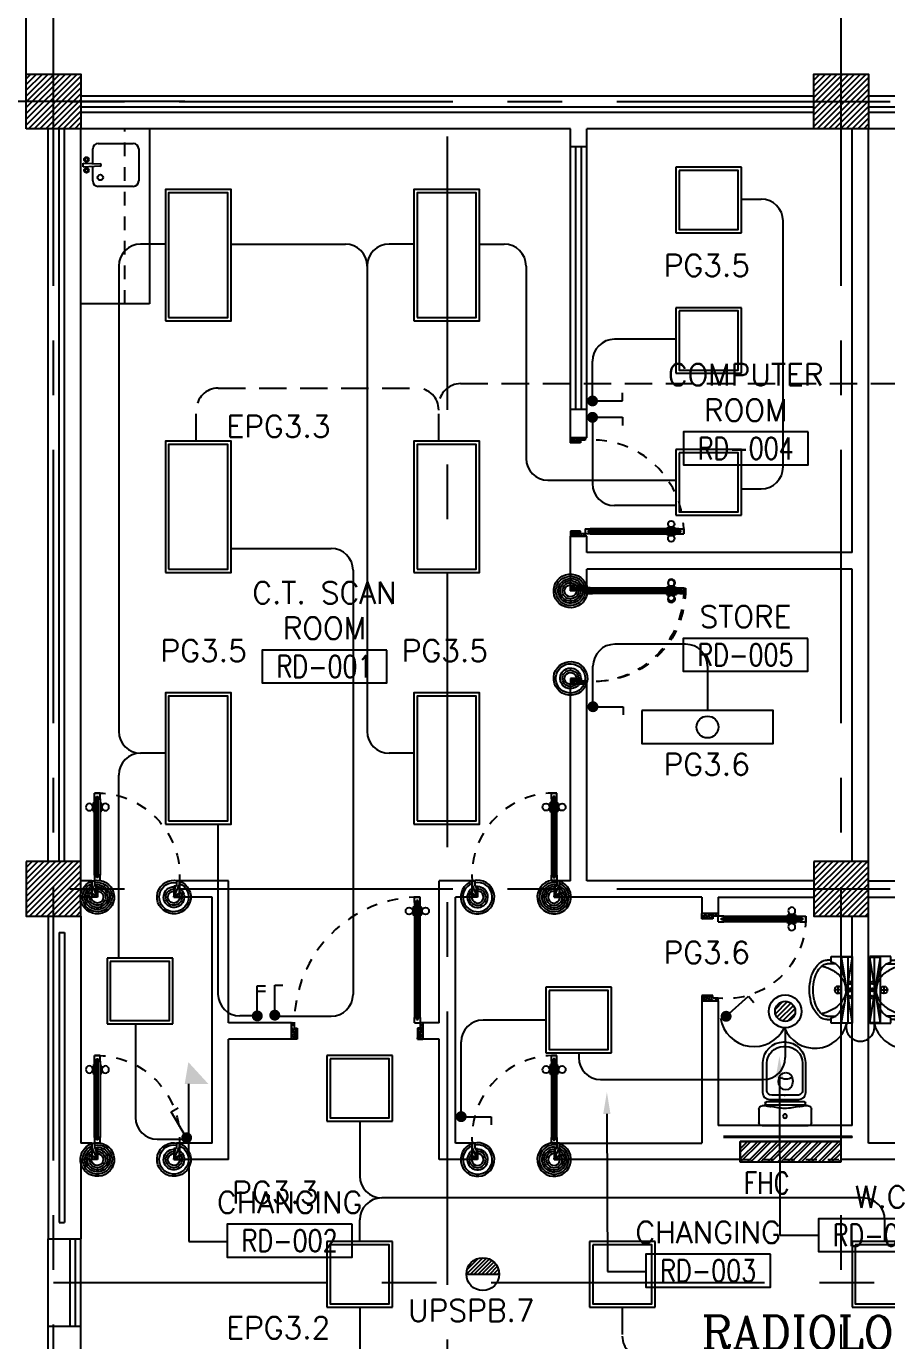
# Model space of a CAD drawing. Extents: x -10 to 91, y -4 to 87.
# Drawn here: x 13.29 to 21.16, y 61.97 to 73.99 of the extents above; entities that cross this region are included whole.
import ezdxf
from ezdxf.enums import TextEntityAlignment as Align

# ---------------------------------------------------------------- set-up
doc = ezdxf.new("R2010")
doc.units = 0
doc.header["$MEASUREMENT"] = 0
doc.header["$PDMODE"] = 3
doc.header["$PDSIZE"] = 0.1
for name, pattern in [('CENTERX2', [4, 2.5, -0.5, 0.5, -0.5]), ('HIDDEN', [0.375, 0.25, -0.125]), ('HIDDEN2', [0.1875, 0.125, -0.0625])]:
    doc.linetypes.add(name, pattern=pattern)
doc.layers.get('0').update_dxf_attribs({"linetype": 'CONTINUOUS'})
doc.layers.get('DEFPOINTS').update_dxf_attribs({"linetype": 'CONTINUOUS'})
for name, color, linetype in [('A-JEERI', 11, 'CONTINUOUS'), ('AX-DIM', 11, 'CONTINUOUS'), ('AXES', 11, 'CENTERX2'), ('COL', 11, 'CONTINUOUS'), ('DOOR', 11, 'CONTINUOUS'), ('E-CLINE', 2, 'CONTINUOUS'), ('E-HLINE', 2, 'HIDDEN'), ('E-LI', 4, 'CONTINUOUS'), ('E-LITE', 4, 'CONTINUOUS'), ('E-SWITCH', 4, 'CONTINUOUS'), ('E-TRXT', 4, 'CONTINUOUS'), ('EL-LITE', 4, 'CONTINUOUS'), ('FHC', 11, 'CONTINUOUS'), ('HAT', 11, 'CONTINUOUS'), ('INSUL', 11, 'CONTINUOUS'), ('Locker', 11, 'CONTINUOUS'), ('ME-FIX', 11, 'CONTINUOUS'), ('RM-BOX', 11, 'CONTINUOUS'), ('RM-IND', 11, 'CONTINUOUS'), ('RM-NAME', 11, 'CONTINUOUS'), ('RM-NO', 11, 'CONTINUOUS'), ('SHAFT', 11, 'CONTINUOUS'), ('SUNI-FUR', 11, 'CONTINUOUS'), ('WALL', 11, 'CONTINUOUS'), ('WIN', 11, 'CONTINUOUS')]:
    doc.layers.add(name, color=color, linetype=linetype)
doc.styles.add('ROMANC', font='romanc', dxfattribs={"height": 0.1})
doc.styles.add('ROMANS', font='ROMANS.shx', dxfattribs={"width": 0.6})
doc.dimstyles.new('STANDARD in', dxfattribs={"dimtxt": 0.2, "dimasz": 0.1, "dimexe": 0.07, "dimexo": 0.05, "dimgap": 0.1, "dimtad": 1, "dimdec": 0, "dimlfac": 1000, "dimzin": 0, "dimdsep": 46, "dimtxsty": 'ROMANS', "dimblk": 'ARCHTICK', "dimcen": 0.05, "dimdle": 0.05, "dimclrd": 7, "dimclre": 7, "dimclrt": 2, "dimadec": 0, "dimazin": 0, "dimtfac": 1, "dimtdec": 0, "dimtmove": 2, "dimatfit": 3, "dimldrblk": 'ARCHTICK', "dimfxl": 0, "dimtolj": 1, "dimtzin": 0, "dimarcsym": 0})

# ---------------------------------------------------------------- blocks, each defined once
blk = doc.blocks.new('_ARCHTICK')
at = {"color": 0, "linetype": 'ByBlock', "const_width": 0.15}
blk.add_lwpolyline([(-0.5, -0.5), (0.5, 0.5)], dxfattribs=at)
blk = doc.blocks.new('*D134')
at = {"layer": 'AX-DIM', "color": 7, "lineweight": -2}
for p, q in [((13.294, 73.42), (13.294, 85.618)), ((88.61, 84.178), (88.61, 85.618)), ((13.244, 85.548), (88.66, 85.548))]:
    blk.add_line(p, q, dxfattribs=at)
at = {"layer": 'DEFPOINTS', "color": 0}
for p in [(88.61, 85.548), (88.61, 84.128), (13.294, 73.37)]:
    blk.add_point(p, dxfattribs=at)
at = {"layer": 'AX-DIM', "color": 7, "lineweight": -2, "xscale": 0.1, "yscale": 0.1, "zscale": 0.1, "rotation": 180}
blk.add_blockref('_ARCHTICK', (13.294, 85.548), dxfattribs=at)
at = {"layer": 'AX-DIM', "color": 7, "lineweight": -2, "xscale": 0.1, "yscale": 0.1, "zscale": 0.1}
blk.add_blockref('_ARCHTICK', (88.61, 85.548), dxfattribs=at)
at = {"layer": 'AX-DIM', "color": 2, "insert": (50.952, 85.748), "char_height": 0.2, "attachment_point": 5, "style": 'ROMANS'}
blk.add_mtext('\\A1;75316', dxfattribs=at)
blk = doc.blocks.new('*D140')
at = {"layer": 'AX-DIM', "color": 7, "lineweight": -2}
for p, q in [((8.069, 70.075), (8.069, 85.618)), ((13.294, 73.42), (13.294, 85.618)), ((8.019, 85.548), (13.344, 85.548))]:
    blk.add_line(p, q, dxfattribs=at)
at = {"layer": 'DEFPOINTS', "color": 0}
for p in [(13.294, 85.548), (13.294, 73.37), (8.069, 70.025)]:
    blk.add_point(p, dxfattribs=at)
at = {"layer": 'AX-DIM', "color": 7, "lineweight": -2, "xscale": 0.1, "yscale": 0.1, "zscale": 0.1, "rotation": 180}
blk.add_blockref('_ARCHTICK', (8.069, 85.548), dxfattribs=at)
at = {"layer": 'AX-DIM', "color": 7, "lineweight": -2, "xscale": 0.1, "yscale": 0.1, "zscale": 0.1}
blk.add_blockref('_ARCHTICK', (13.294, 85.548), dxfattribs=at)
at = {"layer": 'AX-DIM', "color": 2, "insert": (10.681, 85.748), "char_height": 0.2, "attachment_point": 5, "style": 'ROMANS'}
blk.add_mtext('\\A1;5225', dxfattribs=at)
blk = doc.blocks.new('DOOR100')
at = {"layer": 'DOOR', "color": 7, "linetype": 'ByBlock'}
for p, q in [((-91, 1205), (-91, 1140)), ((-82, 1205), (-91, 1205)), ((-82, 1128), (-82, 1218)), ((-75, 1218), (-82, 1218)), ((-82, 1205), (-82, 1140)), ((-75, 1250), (-75, 1300)), ((-75, 1300), (-25, 1300)), ((-25, 1300), (-75, 1300)), ((-58, 1250), (-75, 1250)), ((-58, 1250), (-58, 1270)), ((-42, 1270), (-58, 1270)), ((-42, 1250), (-42, 1270)), ((-25, 1250), (-42, 1250)), ((-25, 1250), (-25, 1300)), ((-25, 1218), (-18, 1218)), ((-18, 1128), (-18, 1218)), ((-18, 1205), (-18, 1140)), ((-18, 1205), (-9, 1205)), ((-9, 1205), (-9, 1140)), ((-82, 1140), (-91, 1140)), ((-75, 1128), (-82, 1128)), ((-25, 1128), (-18, 1128)), ((-18, 1140), (-9, 1140)), ((-1200, 0), (-1200, 150)), ((-1200, 150), (-1175, 150)), ((-1200, 150), (-1200, 0)), ((-1175, 150), (-1175, 100)), ((-75, 200), (-58, 200)), ((-75, 150), (-75, 200)), ((-75, 150), (-25, 150)), ((-58, 200), (-58, 180)), ((-58, 180), (-42, 180)), ((-42, 200), (-25, 200)), ((-42, 180), (-42, 200)), ((-25, 200), (-25, 150)), ((0, 150), (-25, 150)), ((-25, 150), (-25, 100)), ((0, 0), (0, 150)), ((0, 150), (0, 0)), ((-1150, 0), (-1200, 114)), ((-1150, 0), (-1200, 40)), ((-1150, 0), (-1200, 0)), ((-1175, 100), (-1150, 100)), ((-1150, 0), (-1163, 100)), ((-1150, 100), (-1150, 0)), ((-50, 0), (0, 114)), ((-50, 100), (-50, 0)), ((-50, 0), (-37, 100)), ((-25, 100), (-50, 100)), ((-50, 0), (0, 40)), ((-50, 0), (0, 0))]:
    blk.add_line(p, q, dxfattribs=at)
at = {"layer": 'DOOR', "linetype": 'ByBlock'}
for p, q in [((-75, 1250), (-75, 200)), ((-58, 200), (-58, 1250)), ((-42, 200), (-42, 1250)), ((-25, 200), (-25, 1250))]:
    blk.add_line(p, q, dxfattribs=at)
at = {"layer": 'DOOR', "color": 7, "linetype": 'ByBlock'}
for centre in [(-124, 1173), (24, 1173)]:
    blk.add_circle(centre, 32.4, dxfattribs=at)
at = {"layer": 'DOOR', "linetype": 'HIDDEN', "ltscale": 0.5}
blk.add_arc((-25, 150), 1150, 90, 180, dxfattribs=at)
at = {"layer": 'DOOR', "color": 7, "linetype": 'ByBlock'}
for centre, radius, start, end in [((-1150, 0), 154, 103.7142, 108.8947), ((-1150, 0), 134, 100.72, 111.8402), ((-50, 0), 134, 68.1598, 79.28), ((-50, 0), 154, 71.1053, 76.2858), ((-1150, 0), 94.4, 90, 121.9818), ((-1150, 0), 74.4, 90, 132.2236), ((-1150, 0), 54.4, 90, 156.7926), ((-1150, 0), 34.4, 90, 180), ((-1150, 0), 14.4, 90, 180), ((-50, 0), 94.4, 58.0182, 90), ((-50, 0), 74.4, 47.7764, 90), ((-50, 0), 54.4, 23.2074, 90), ((-50, 0), 34.4, 0, 90), ((-50, 0), 14.4, 0, 90), ((-50, 0), 114, 64.0838, 77.3774)]:
    blk.add_arc(centre, radius, start, end, dxfattribs=at)
blk = doc.blocks.new('A$C49F1192B')
at = {"layer": 'DOOR', "color": 0, "linetype": 'ByBlock', "xscale": -1, "rotation": 270}
blk.add_blockref('DOOR100', (0, 1200), dxfattribs=at)
blk = doc.blocks.new('A$C09EF76E8')
at = {"layer": 'DOOR', "color": 0, "linetype": 'ByBlock'}
for p, q in [((719, 855), (710, 855)), ((710, 855), (710, 790)), ((727, 868), (719, 868)), ((719, 778), (719, 868)), ((719, 855), (719, 790)), ((777, 950), (727, 950)), ((727, 950), (777, 950)), ((727, 900), (727, 950)), ((744, 900), (727, 900)), ((760, 920), (744, 920)), ((744, 900), (744, 920)), ((760, 900), (760, 920)), ((777, 900), (760, 900)), ((777, 900), (777, 950)), ((777, 868), (784, 868)), ((784, 778), (784, 868)), ((784, 855), (793, 855)), ((784, 855), (784, 790)), ((793, 855), (793, 790)), ((719, 790), (710, 790)), ((727, 778), (719, 778)), ((777, 778), (784, 778)), ((784, 790), (793, 790)), ((2, 0), (2, 150)), ((2, 150), (27, 150)), ((2, 150), (2, 0)), ((27, 150), (27, 100)), ((727, 150), (727, 200)), ((727, 200), (744, 200)), ((727, 150), (777, 150)), ((744, 200), (744, 180)), ((744, 180), (760, 180)), ((760, 180), (760, 200)), ((760, 200), (777, 200)), ((777, 200), (777, 150)), ((777, 150), (777, 100)), ((802, 150), (777, 150)), ((802, 150), (802, 0)), ((27, 100), (52, 100)), ((52, 100), (52, 0)), ((777, 100), (752, 100)), ((752, 100), (752, 0)), ((52, 0), (2, 0)), ((752, 0), (802, 0))]:
    blk.add_line(p, q, dxfattribs=at)
at = {"layer": 'DOOR', "linetype": 'ByBlock'}
for p, q in [((727, 900), (727, 200)), ((744, 200), (744, 900)), ((760, 200), (760, 900)), ((777, 200), (777, 900)), ((802, 0), (802, 150))]:
    blk.add_line(p, q, dxfattribs=at)
at = {"layer": 'DOOR', "color": 9, "linetype": 'ByBlock'}
for p, q in [((52, 0), (2, 114)), ((52, 0), (2, 40)), ((52, 0), (38, 100)), ((752, 0), (802, 114)), ((752, 0), (765, 100)), ((752, 0), (802, 40))]:
    blk.add_line(p, q, dxfattribs=at)
at = {"layer": 'DOOR', "color": 0, "linetype": 'ByBlock'}
for centre in [(678, 823), (825, 823)]:
    blk.add_circle(centre, 32.4, dxfattribs=at)
at = {"layer": 'DOOR', "linetype": 'HIDDEN', "ltscale": 0.5}
blk.add_arc((752, 199), 752, 88.0938, 183.7249, dxfattribs=at)
at = {"layer": 'DOOR', "color": 9, "linetype": 'ByBlock'}
for centre, radius, start, end in [((52, 0), 154, 103.7142, 108.8947), ((52, 0), 134, 100.72, 111.8402), ((752, 0), 134, 68.1598, 79.28), ((752, 0), 154, 71.1053, 76.2858), ((52, 0), 94.4, 90, 121.9818), ((52, 0), 74.4, 90, 132.2236), ((52, 0), 54.4, 90, 156.7926), ((52, 0), 34.4, 90, 180), ((52, 0), 14.4, 90, 180), ((752, 0), 94.4, 58.0182, 90), ((752, 0), 74.4, 47.7764, 90), ((752, 0), 54.4, 23.2074, 90), ((752, 0), 34.4, 0, 90), ((752, 0), 14.4, 0, 90), ((752, 0), 114, 64.0838, 77.3774)]:
    blk.add_arc(centre, radius, start, end, dxfattribs=at)
blk = doc.blocks.new('*X101')
at = {"color": 0}
for p, q in [((24139, 62323), (24617, 62801)), ((24139, 62376), (24564, 62801)), ((24139, 62429), (24511, 62801)), ((24139, 62482), (24458, 62801)), ((24139, 62535), (24405, 62801)), ((24139, 62588), (24352, 62801)), ((24139, 62641), (24299, 62801)), ((24139, 62694), (24246, 62801)), ((24139, 62747), (24193, 62801)), ((24170, 62301), (24639, 62770)), ((24223, 62301), (24639, 62717)), ((24276, 62301), (24639, 62664)), ((24329, 62301), (24639, 62611)), ((24382, 62301), (24639, 62558)), ((24435, 62301), (24639, 62505)), ((24488, 62301), (24639, 62452)), ((24541, 62301), (24639, 62399)), ((24595, 62301), (24639, 62346))]:
    blk.add_line(p, q, dxfattribs=at)
blk = doc.blocks.new('RM1')
at = {"layer": 'RM-BOX'}
blk.add_lwpolyline([(570, -200), (-570, -200), (-570, -500), (570, -500)], close=True, dxfattribs=at)
at = {"layer": 'RM-NAME', "style": 'ROMANS'}
for tag, p in [('ROOMNAME1', (0, 324)), ('ROOMNAME2', (0, 0))]:
    blk.add_attdef(tag, text='', height=200, dxfattribs=at).set_placement(p, align=Align.MIDDLE)
at = {"layer": 'RM-NO', "style": 'ROMANS', "width": 0.8}
blk.add_attdef('ROOMNO', text='', height=200, dxfattribs=at).set_placement((0, -350), align=Align.MIDDLE)
blk = doc.blocks.new('COL50')
at = {"layer": 'COL'}
blk.add_lwpolyline([(-250, 250), (-250, -250), (250, -250), (250, 250)], close=True, dxfattribs=at)
blk = doc.blocks.new('*X103')
at = {"color": 0}
for p, q in [((24139, 69535), (24605, 70001)), ((24139, 69589), (24552, 70001)), ((24139, 69642), (24499, 70001)), ((24139, 69695), (24446, 70001)), ((24139, 69748), (24393, 70001)), ((24139, 69801), (24340, 70001)), ((24139, 69854), (24287, 70001)), ((24139, 69907), (24234, 70001)), ((24139, 69960), (24180, 70001)), ((24158, 69501), (24639, 69982)), ((24211, 69501), (24639, 69929)), ((24264, 69501), (24639, 69876)), ((24317, 69501), (24639, 69823)), ((24370, 69501), (24639, 69770)), ((24423, 69501), (24639, 69717)), ((24476, 69501), (24639, 69664)), ((24529, 69501), (24639, 69611)), ((24582, 69501), (24639, 69558)), ((24635, 69501), (24639, 69505))]:
    blk.add_line(p, q, dxfattribs=at)
blk = doc.blocks.new('*X102')
at = {"color": 0}
for p, q in [((31339, 62310), (31830, 62801)), ((31339, 62364), (31777, 62801)), ((31339, 62417), (31724, 62801)), ((31339, 62470), (31671, 62801)), ((31339, 62523), (31618, 62801)), ((31339, 62576), (31565, 62801)), ((31339, 62629), (31512, 62801)), ((31339, 62682), (31458, 62801)), ((31339, 62735), (31405, 62801)), ((31339, 62788), (31352, 62801)), ((31383, 62301), (31839, 62757)), ((31436, 62301), (31839, 62704)), ((31489, 62301), (31839, 62651)), ((31542, 62301), (31839, 62598)), ((31595, 62301), (31839, 62545)), ((31648, 62301), (31839, 62492)), ((31701, 62301), (31839, 62439)), ((31754, 62301), (31839, 62386)), ((31807, 62301), (31839, 62333))]:
    blk.add_line(p, q, dxfattribs=at)
blk = doc.blocks.new('A$C24ED45A6')
at = {"layer": 'DOOR', "color": 0, "linetype": 'ByBlock'}
for p, q in [((925, 1100), (925, 1150)), ((925, 1150), (975, 1150)), ((975, 1150), (925, 1150)), ((942, 1100), (925, 1100)), ((942, 1100), (942, 1120)), ((958, 1120), (942, 1120)), ((958, 1100), (958, 1120)), ((975, 1100), (958, 1100)), ((975, 1100), (975, 1150)), ((909, 1055), (909, 990)), ((918, 1055), (909, 1055)), ((918, 990), (909, 990)), ((918, 978), (918, 1068)), ((925, 1068), (918, 1068)), ((918, 1055), (918, 990)), ((925, 978), (918, 978)), ((975, 1068), (982, 1068)), ((975, 978), (982, 978)), ((982, 978), (982, 1068)), ((982, 1055), (982, 990)), ((982, 1055), (991, 1055)), ((982, 990), (991, 990)), ((991, 1055), (991, 990)), ((0, 0), (0, 150)), ((0, 150), (25, 150)), ((25, 150), (25, 100)), ((925, 150), (925, 200)), ((925, 200), (942, 200)), ((925, 150), (975, 150)), ((942, 200), (942, 180)), ((942, 180), (958, 180)), ((958, 180), (958, 200)), ((958, 200), (975, 200)), ((975, 200), (975, 150)), ((1000, 150), (975, 150)), ((975, 150), (975, 100)), ((1000, 150), (1000, 0)), ((50, 0), (0, 0)), ((25, 100), (50, 100)), ((50, 100), (50, 0)), ((975, 100), (950, 100)), ((950, 100), (950, 0)), ((950, 0), (1000, 0))]:
    blk.add_line(p, q, dxfattribs=at)
at = {"layer": 'DOOR', "linetype": 'ByBlock'}
for p, q in [((925, 1100), (925, 200)), ((942, 200), (942, 1100)), ((958, 200), (958, 1100)), ((975, 200), (975, 1100))]:
    blk.add_line(p, q, dxfattribs=at)
at = {"layer": 'DOOR', "color": 9, "linetype": 'ByBlock'}
for p, q in [((50, 0), (0, 114)), ((50, 0), (0, 40)), ((50, 0), (37, 100)), ((950, 0), (1000, 114)), ((950, 0), (963, 100)), ((950, 0), (1000, 40))]:
    blk.add_line(p, q, dxfattribs=at)
at = {"layer": 'DOOR', "color": 0, "linetype": 'ByBlock'}
for centre in [(876, 1023), (1024, 1023)]:
    blk.add_circle(centre, 32.4, dxfattribs=at)
at = {"layer": 'DOOR', "linetype": 'HIDDEN', "ltscale": 0.5}
blk.add_arc((950, 222), 928, 88.456, 184.4816, dxfattribs=at)
at = {"layer": 'DOOR', "color": 9, "linetype": 'ByBlock'}
for centre, radius, start, end in [((50, 0), 154, 103.7142, 108.8947), ((950, 0), 154, 71.1053, 76.2858), ((50, 0), 134, 100.72, 111.8402), ((50, 0), 114, 102.6226, 115.9162), ((50, 0), 94.4, 90, 121.9818), ((50, 0), 74.4, 90, 132.2236), ((50, 0), 54.4, 90, 156.7926), ((50, 0), 34.4, 90, 180), ((50, 0), 14.4, 90, 180), ((950, 0), 94.4, 58.0182, 90), ((950, 0), 74.4, 47.7764, 90), ((950, 0), 54.4, 23.2074, 90), ((950, 0), 34.4, 0, 90), ((950, 0), 14.4, 0, 90), ((950, 0), 134, 68.1598, 79.28), ((950, 0), 114, 64.0838, 77.3774)]:
    blk.add_arc(centre, radius, start, end, dxfattribs=at)
at = {"layer": 'WALL'}
blk.add_line((1000, 0), (1000, 150), dxfattribs=at)
blk = doc.blocks.new('*X104')
at = {"color": 0}
for p, q in [((31339, 69523), (31817, 70001)), ((31339, 69576), (31764, 70001)), ((31339, 69629), (31711, 70001)), ((31339, 69682), (31658, 70001)), ((31339, 69735), (31605, 70001)), ((31339, 69788), (31552, 70001)), ((31339, 69841), (31499, 70001)), ((31339, 69894), (31446, 70001)), ((31339, 69947), (31393, 70001)), ((31370, 69501), (31839, 69970)), ((31423, 69501), (31839, 69917)), ((31476, 69501), (31839, 69864)), ((31529, 69501), (31839, 69811)), ((31582, 69501), (31839, 69758)), ((31635, 69501), (31839, 69705)), ((31688, 69501), (31839, 69652)), ((31741, 69501), (31839, 69599)), ((31795, 69501), (31839, 69546))]:
    blk.add_line(p, q, dxfattribs=at)
blk = doc.blocks.new('DOOR90')
at = {"layer": 'DOOR', "color": 7, "linetype": 'ByBlock'}
for p, q in [((-150, 0), (0, 0)), ((-150, 0), (-150, -25)), ((0, -50), (-114, 0)), ((0, -50), (-40, 0)), ((0, -50), (0, 0)), ((-1000, -25), (-1050, -25)), ((-1050, -75), (-1050, -25)), ((-1050, -25), (-1050, -75)), ((-1000, -75), (-1050, -75)), ((-1000, -42), (-1020, -42)), ((-1020, -42), (-1020, -58)), ((-1000, -58), (-1020, -58)), ((-1000, -25), (-1000, -42)), ((-1000, -58), (-1000, -75)), ((-878, -18), (-968, -18)), ((-968, -25), (-968, -18)), ((-968, -75), (-968, -82)), ((-878, -82), (-968, -82)), ((-955, -9), (-890, -9)), ((-955, -18), (-955, -9)), ((-955, -18), (-890, -18)), ((-955, -82), (-890, -82)), ((-955, -82), (-955, -91)), ((-955, -91), (-890, -91)), ((-890, -18), (-890, -9)), ((-890, -82), (-890, -91)), ((-878, -25), (-878, -18)), ((-878, -75), (-878, -82)), ((-200, -25), (-150, -25)), ((-200, -42), (-200, -25)), ((-180, -42), (-200, -42)), ((-200, -58), (-180, -58)), ((-200, -75), (-200, -58)), ((-150, -75), (-200, -75)), ((-180, -58), (-180, -42)), ((-150, -25), (-100, -25)), ((-150, -75), (-150, -25)), ((-100, -25), (-100, -50)), ((0, -50), (-100, -37)), ((-100, -50), (0, -50)), ((-150, -875), (-100, -875)), ((-150, -900), (-150, -875)), ((-150, -900), (0, -900)), ((0, -900), (-150, -900)), ((0, -850), (-114, -900)), ((-100, -875), (-100, -850)), ((0, -850), (-100, -863)), ((-100, -850), (0, -850)), ((0, -850), (-40, -900)), ((0, -850), (0, -900))]:
    blk.add_line(p, q, dxfattribs=at)
at = {"layer": 'DOOR', "linetype": 'ByBlock'}
for p, q in [((-200, -25), (-1000, -25)), ((-200, -42), (-1000, -42)), ((-200, -58), (-1000, -58)), ((-1000, -75), (-200, -75))]:
    blk.add_line(p, q, dxfattribs=at)
at = {"layer": 'DOOR', "color": 7, "linetype": 'ByBlock'}
for centre in [(-923, 24), (-923, -124)]:
    blk.add_circle(centre, 32.4, dxfattribs=at)
for centre, radius, start, end in [((0, -50), 154, 161.1053, 166.2858), ((0, -50), 94.4, 148.0182, 180), ((0, -50), 134, 158.1598, 169.28), ((0, -50), 114, 154.0838, 167.3774), ((0, -50), 74.4, 137.7764, 180), ((0, -50), 54.4, 113.2074, 180), ((0, -50), 34.4, 90, 180), ((0, -50), 14.4, 90, 180), ((0, -850), 154, 193.7142, 198.8947), ((0, -850), 134, 190.72, 201.8402), ((0, -850), 94.4, 180, 211.9818), ((0, -850), 74.4, 180, 222.2236), ((0, -850), 54.4, 180, 246.7926), ((0, -850), 34.4, 180, 270), ((0, -850), 14.4, 180, 270)]:
    blk.add_arc(centre, radius, start, end, dxfattribs=at)
at = {"layer": 'DOOR', "linetype": 'HIDDEN', "ltscale": 0.5}
blk.add_arc((-222, -50), 828, 178.2701, 275.003, dxfattribs=at)
blk = doc.blocks.new('A$C3CD36B94')
at = {"layer": 'DOOR', "color": 0, "linetype": 'ByBlock'}
for p, q in [((106, 950), (56, 950)), ((56, 800), (56, 950)), ((81, 850), (106, 850)), ((81, 800), (81, 850)), ((106, 850), (106, 950)), ((806, 950), (856, 950)), ((806, 850), (806, 950)), ((831, 850), (806, 850)), ((831, 800), (831, 850)), ((856, 800), (856, 950)), ((856, 950), (856, 800)), ((56, 800), (81, 800)), ((131, 800), (81, 800)), ((81, 750), (81, 800)), ((98, 750), (81, 750)), ((114, 770), (98, 770)), ((98, 770), (98, 750)), ((114, 750), (114, 770)), ((131, 750), (114, 750)), ((131, 800), (131, 750)), ((856, 800), (831, 800)), ((65, 95), (65, 160)), ((74, 160), (65, 160)), ((74, 173), (74, 83)), ((81, 173), (74, 173)), ((74, 95), (74, 160)), ((131, 173), (138, 173)), ((138, 173), (138, 83)), ((138, 95), (138, 160)), ((138, 160), (147, 160)), ((147, 95), (147, 160)), ((74, 95), (65, 95)), ((81, 83), (74, 83)), ((81, 50), (81, 0)), ((81, 50), (98, 50)), ((131, 0), (81, 0)), ((81, 0), (131, 0)), ((98, 50), (98, 30)), ((98, 30), (114, 30)), ((114, 50), (114, 30)), ((114, 50), (131, 50)), ((131, 83), (138, 83)), ((131, 50), (131, 0)), ((138, 95), (147, 95))]:
    blk.add_line(p, q, dxfattribs=at)
at = {"layer": 'DOOR', "color": 9, "linetype": 'ByBlock'}
for p, q in [((106, 950), (56, 910)), ((106, 950), (56, 837)), ((106, 950), (93, 850)), ((806, 950), (819, 850)), ((806, 950), (856, 837)), ((806, 950), (856, 910))]:
    blk.add_line(p, q, dxfattribs=at)
at = {"layer": 'DOOR', "linetype": 'ByBlock'}
for p, q in [((81, 750), (81, 50)), ((98, 750), (98, 50)), ((114, 750), (114, 50)), ((131, 50), (131, 750))]:
    blk.add_line(p, q, dxfattribs=at)
at = {"layer": 'DOOR', "color": 0, "linetype": 'ByBlock'}
for centre in [(32, 128), (179, 128)]:
    blk.add_circle(centre, 32.4, dxfattribs=at)
at = {"layer": 'DOOR', "color": 9, "linetype": 'ByBlock'}
for centre, radius, start, end in [((106, 950), 54.4, 203.2074, 270), ((106, 950), 74.4, 227.7764, 270), ((106, 950), 94.4, 238.0182, 270), ((106, 950), 114, 244.0838, 257.3774), ((106, 950), 34.4, 180, 270), ((106, 950), 14.4, 180, 270), ((806, 950), 34.4, 270, 0), ((806, 950), 14.4, 270, 0), ((806, 950), 54.4, 270, 336.7926), ((806, 950), 74.4, 270, 312.2236), ((806, 950), 94.4, 270, 301.9818), ((106, 950), 134, 248.1598, 259.28), ((106, 950), 154, 251.1053, 256.2858), ((806, 950), 134, 280.72, 291.8402), ((806, 950), 154, 283.7142, 288.8947)]:
    blk.add_arc(centre, radius, start, end, dxfattribs=at)
at = {"layer": 'DOOR', "linetype": 'HIDDEN', "ltscale": 0.5}
blk.add_arc((106, 729), 729, 268.0335, 5.6617, dxfattribs=at)
blk = doc.blocks.new('2')
at = {"layer": 'SUNI-FUR', "linetype": 'Continuous'}
for p, q in [((0.016, 0.724), (-0.003, 0.724)), ((0.014, 0.765), (0.004, 0.765)), ((-0.185, 0.576), (-0.185, 0.3)), ((-0.159, 0.57), (-0.159, 0.32)), ((-0.005, 0.487), (-0.029, 0.481)), ((0.019, 0.481), (-0.005, 0.487)), ((0.168, 0.32), (0.168, 0.57)), ((0.203, 0.3), (0.203, 0.576)), ((-0.065, 0.438), (-0.07, 0.406)), ((-0.07, 0.406), (-0.065, 0.375)), ((0.06, 0.406), (0.055, 0.438)), ((0.057, 0.377), (0.06, 0.406)), ((-0.113, 0.279), (0.008, 0.279)), ((-0.029, 0.331), (-0.005, 0.326)), ((-0.005, 0.326), (0.019, 0.331)), ((0.001, 0.279), (0.123, 0.279)), ((0.008, 0.279), (0.001, 0.279)), ((-0.241, 0.03), (-0.241, 0.15)), ((-0.211, 0.18), (-0.17, 0.18)), ((-0.186, 0.199), (-0.186, 0.208)), ((-0.176, 0.218), (0.172, 0.218)), ((0.172, 0.189), (-0.176, 0.189)), ((-0.122, 0.237), (0.009, 0.237)), ((0.009, 0.237), (0.14, 0.237)), ((0.174, 0.18), (0.211, 0.18)), ((0.174, 0.18), (0.174, 0.18)), ((0.182, 0.208), (0.182, 0.199)), ((0.241, 0.15), (0.241, 0.03)), ((0.211, 0), (-0.211, 0))]:
    blk.add_line(p, q, dxfattribs=at)
blk.add_circle((0.002, 0.087), 0.0184, dxfattribs=at)
for centre, radius, start, end in [((0.004, 0.576), 0.189, 90, 180), ((-0.005, 0.57), 0.154, 90, 180), ((0.014, 0.576), 0.189, 0, 90), ((0.014, 0.57), 0.154, 0, 90), ((0.002, 0.421), 0.0682, 117.1532, 141.0758), ((-0.012, 0.421), 0.0682, 38.9242, 62.8468), ((0.013, 0.412), 0.082, 141.0758, 161.504), ((0.013, 0.401), 0.082, 198.496, 218.9242), ((-0.007, 0.537), 0.112, 239.4234, 302.9162), ((-0.023, 0.412), 0.082, 18.496, 38.9242), ((-0.029, 0.406), 0.0901, 321.0758, 341.504), ((-0.122, 0.3), 0.063, 180, 270), ((-0.116, 0.322), 0.0432, 183.5129, 273.5129), ((0.002, 0.392), 0.0682, 218.9242, 242.8468), ((-0.012, 0.392), 0.0682, 297.1532, 321.0758), ((0.125, 0.322), 0.0432, 266.4871, 356.4871), ((0.14, 0.3), 0.063, 270, 0), ((-0.211, 0.15), 0.03, 90, 180), ((-0.176, 0.208), 0.01, 90, 180), ((-0.176, 0.199), 0.01, 180, 270), ((-0.201, -0.252), 0.433, 79.7535, 85.8109), ((0.075, 1.126), 0.973, 258.1938, 265.7347), ((-0.07, 1.126), 0.973, 274.2653, 281.8062), ((0.206, -0.252), 0.433, 94.1891, 100.2465), ((0.172, 0.208), 0.01, 0, 90), ((0.172, 0.199), 0.01, 270, 0), ((0.211, 0.15), 0.03, 0, 90), ((-0.211, 0.03), 0.03, 180, 270), ((0.211, 0.03), 0.03, 270, 0)]:
    blk.add_arc(centre, radius, start, end, dxfattribs=at)
blk = doc.blocks.new('A$C347D0806')
at = {"layer": 'ME-FIX'}
for p, q in [((0.627, 1.6), (0.627, 0)), ((0.157, 1.467), (0.478, 1.467)), ((0.107, 1.28), (0.107, 1.417)), ((0.528, 1.417), (0.528, 1.124)), ((0.019, 1.254), (0.019, 1.287)), ((0.019, 1.287), (0.174, 1.28)), ((0.019, 1.254), (0.174, 1.261)), ((0.107, 1.124), (0.107, 1.261)), ((0.478, 1.074), (0.157, 1.074)), ((0.627, 0), (0, 0))]:
    blk.add_line(p, q, dxfattribs=at)
for centre, radius in [((0.05, 1.32), 0.0217), ((0.05, 1.32), 0.014), ((0.05, 1.221), 0.0217), ((0.05, 1.221), 0.014), ((0.177, 1.156), 0.0255)]:
    blk.add_circle(centre, radius, dxfattribs=at)
for centre, radius, start, end in [((0.157, 1.417), 0.0499, 90, 180), ((0.478, 1.417), 0.0499, 0, 90), ((0.174, 1.27), 0.00997, 270, 90), ((0.157, 1.124), 0.0499, 180, 270), ((0.478, 1.124), 0.0499, 270, 0)]:
    blk.add_arc(centre, radius, start, end, dxfattribs=at)
blk = doc.blocks.new('3')
at = {"layer": 'SUNI-FUR', "linetype": 'Continuous'}
for p, q in [((-0.304, 0), (-0.304, -0.192)), ((0.304, 0), (-0.304, 0)), ((0.304, -0.192), (0.304, 0)), ((0.304, -0.039), (-0.304, -0.039)), ((0.016, -0.021), (-0.015, -0.021)), ((0, -0.005), (0, -0.037)), ((0, -0.098), (0, -0.162)), ((-0.304, -0.192), (-0.254, -0.192)), ((-0.271, -0.228), (-0.271, -0.192)), ((-0.254, -0.192), (-0.239, -0.15)), ((-0.239, -0.228), (-0.239, -0.15)), ((0.032, -0.13), (-0.032, -0.13)), ((0.239, -0.15), (0.254, -0.192)), ((0.239, -0.15), (0.239, -0.228)), ((0.254, -0.192), (0.304, -0.192)), ((0.271, -0.192), (0.271, -0.228))]:
    blk.add_line(p, q, dxfattribs=at)
for centre, radius in [((-0.065, -0.021), 0.0124), ((0, -0.13), 0.0325), ((0, -0.021), 0.0155), ((0.065, -0.021), 0.0124)]:
    blk.add_circle(centre, radius, dxfattribs=at)
for centre, radius, start, end in [((-0.085, -0.267), 0.193, 117.0377, 142.6695), ((-0.028, -0.365), 0.307, 103.0865, 118.1878), ((0.054, -0.312), 0.27, 118.7422, 143.0578), ((-0.008, -0.528), 0.47, 89.0532, 100.9895), ((-0.012, -0.189), 0.13, 84.8536, 119.4454), ((0, -0.527), 0.469, 78.0637, 90), ((0.003, -0.228), 0.168, 61.4441, 91.1678), ((-0.04, -0.297), 0.25, 35.9608, 60.2764), ((0.034, -0.367), 0.306, 62.9623, 78.0637), ((0.085, -0.267), 0.193, 37.3305, 62.9623), ((-0.191, -0.235), 0.0807, 174.5539, 214.673), ((-0.187, -0.234), 0.0525, 173.0893, 213.2084), ((0.104, -0.343), 0.328, 144.0392, 163.2739), ((-0.104, -0.343), 0.328, 16.7261, 35.9608), ((0.171, -0.228), 0.068, 325.327, 0), ((0.171, -0.228), 0.101, 325.327, 0), ((-0.083, -0.16), 0.212, 214.673, 239.0867), ((-0.083, -0.16), 0.18, 214.673, 239.0867), ((0.204, -0.373), 0.433, 163.2739, 167.375), ((-0.035, -0.081), 0.305, 239.0867, 256.0699), ((-0.035, -0.081), 0.272, 239.0867, 256.0699), ((0, 0.062), 0.419, 256.0699, 270), ((0, 0.062), 0.419, 270, 283.9301), ((0.035, -0.081), 0.272, 283.9301, 300.9133), ((0.035, -0.081), 0.305, 283.9301, 300.9133), ((0.089, -0.171), 0.167, 300.9133, 325.327), ((0.089, -0.171), 0.2, 300.9133, 325.327), ((-0.204, -0.373), 0.433, 12.7359, 16.7261), ((0, 0.062), 0.452, 256.0699, 270), ((0, 0.062), 0.452, 270, 283.9301)]:
    blk.add_arc(centre, radius, start, end, dxfattribs=at)
blk = doc.blocks.new('L42')
at = {"layer": 'E-LITE'}
for p, q in [((0.3, 0.3), (-0.3, 0.3)), ((-0.3, 0.3), (-0.3, -0.3)), ((0.3, -0.3), (0.3, 0.3)), ((-0.3, -0.3), (0.3, -0.3))]:
    blk.add_line(p, q, dxfattribs=at)
at = {"layer": 'E-LITE', "color": 8}
blk.add_lwpolyline([(-0.27, 0.27), (-0.27, -0.27), (0.27, -0.27), (0.27, 0.27)], close=True, dxfattribs=at)
blk = doc.blocks.new('L44')
at = {"layer": 'E-LITE'}
blk.add_lwpolyline([(-0.61, 0.3), (-0.61, -0.3), (0.59, -0.3), (0.59, 0.3)], close=True, dxfattribs=at)
at = {"layer": 'E-LITE', "color": 8}
blk.add_lwpolyline([(-0.58, 0.27), (-0.58, -0.27), (0.56, -0.27), (0.56, 0.27)], close=True, dxfattribs=at)
blk = doc.blocks.new('1G1W')
for p, q in [((0, 0), (0.55, 0)), ((0.55, 0), (0.55, -0.15))]:
    blk.add_line(p, q)
at = {"const_width": 0.1}
blk.add_lwpolyline([(-0.05, 0, 1), (0.05, 0, 1)], format="xyb", close=True, dxfattribs=at)
blk = doc.blocks.new('2G1W')
for p, q in [((0, 0), (0.55, 0)), ((0.45, 0), (0.45, -0.15)), ((0.55, 0), (0.55, -0.15))]:
    blk.add_line(p, q)
at = {"const_width": 0.1}
blk.add_lwpolyline([(-0.05, 0, 1), (0.05, 0, 1)], format="xyb", close=True, dxfattribs=at)
blk = doc.blocks.new('*X182')
at = {"color": 0}
for p, q in [((21548.527, 18540.142), (21548.801, 18540.415)), ((21548.529, 18539.966), (21548.977, 18540.414)), ((21548.584, 18539.845), (21549.098, 18540.359)), ((21548.672, 18539.756), (21549.187, 18540.271)), ((21548.793, 18539.7), (21549.243, 18540.15)), ((21548.966, 18539.696), (21549.246, 18539.977))]:
    blk.add_line(p, q, dxfattribs=at)
blk = doc.blocks.new('SPOT')
at = {"layer": 'E-LITE'}
for radius in [0.6, 0.369]:
    blk.add_circle((0, 0), radius, dxfattribs=at)
at = {"layer": 'E-LITE', "color": 8}
blk.add_blockref('*X182', (-21548.886, -18540.056), dxfattribs=at)
blk = doc.blocks.new('MR20')
at = {"layer": 'E-LITE'}
for p, q in [((-300, 100), (-300, 0)), ((-300, 100), (-300, 0)), ((-300, 0), (300, 0)), ((-300, 0), (300, 0)), ((-300, 0), (300, 0)), ((-300, 0), (-300, 0)), ((300, 0), (300, 100)), ((300, 0), (300, 100)), ((300, 0), (300, 0))]:
    blk.add_line(p, q, dxfattribs=at)
at = {"layer": 'E-LITE', "color": 3}
blk.add_line((300, 100), (-300, 100), dxfattribs=at)
at = {"layer": 'E-LITE', "color": 8}
for p, q in [((300, 0), (-300, 100)), ((300, 100), (-300, 0))]:
    blk.add_line(p, q, dxfattribs=at)
blk = doc.blocks.new('EL')
at = {"layer": 'EL-LITE'}
h = blk.add_hatch(dxfattribs=at)
h.set_pattern_fill('ANSI31', color=4, scale=0.2, style=0)
h.set_pattern_definition([(45, (587.071197, 567.777136), (-0.0176776695, 0.0176776695), [])])
h.paths.add_polyline_path([(0.15, 0, 1), (-0.15, 0)])
at = {"layer": 'EL-LITE', "color": 4}
blk.add_line((-0.15, 0), (0.15, 0), dxfattribs=at)
blk.add_circle((0, 0), 0.15, dxfattribs=at)
blk = doc.blocks.new('FLS240')
at = {"layer": 'E-LI'}
blk.add_lwpolyline([(-0.6, 0.15), (-0.6, -0.15), (0.6, -0.15), (0.6, 0.15)], close=True, dxfattribs=at)
blk.add_circle((0, 0), 0.1, dxfattribs=at)

msp = doc.modelspace()

# ---------------------------------------------------------------- hatches: boundary and pattern name
at = {"layer": 'FHC', "linetype": 'ByBlock', "ltscale": 0.3}
h = msp.add_hatch(dxfattribs=at)
h.set_pattern_fill('ANSI32', color=11, scale=175, style=0)
h.set_pattern_definition([(44.999998, (-212.37532, 32.55441), (-0.046403885, 0.046403882), []), (44.999998, (-212.34438, 32.55441), (-0.046403885, 0.046403882), [])])
h.paths.add_polyline_path([(20.7409, 63.6054), (20.7409, 63.7954), (19.8209, 63.7954), (19.8209, 63.6054)])
h.paths.add_polyline_path([(19.6083, 63.1843), (19.6083, 63.6051), (19.8708, 63.6051), (19.8708, 63.1843)], flags=9)

# ---------------------------------------------------------------- linework, layer by layer
at = {"layer": 'AXES'}
for p, q in [((13.5439, 7.6211), (13.5439, 86.0986)), ((20.7439, 7.6211), (20.7439, 86.0986)), ((2.6925, 73.3054), (71.7839, 73.3054)), ((14.7439, 73.3054), (12.3175, 73.3054)), ((17.1439, 14.4854), (17.1439, 73.3054)), ((2.6925, 66.1054), (90.1058, 66.1054)), ((13.5439, 62.5054), (71.7839, 62.5054))]:
    msp.add_line(p, q, dxfattribs=at)
at = {"layer": 'COL'}
for points in [[(13.2939, 73.0554), (13.2939, 73.5554), (13.7939, 73.5554), (13.7939, 73.0554)], [(20.4939, 73.0554), (20.4939, 73.5554), (20.9939, 73.5554), (20.9939, 73.0554)]]:
    msp.add_lwpolyline(points, close=True, dxfattribs=at)
at = {"layer": 'E-CLINE', "color": 4}
for p, q in [((14.5654, 72.0009), (14.3392, 72.0009)), ((15.1654, 72.0009), (16.2105, 72.0009)), ((16.8367, 72.0009), (16.6105, 72.0009)), ((17.4363, 72.0009), (17.6626, 72.0009)), ((14.1392, 71.8009), (14.1392, 67.5468)), ((16.4105, 71.8009), (16.4105, 67.5468)), ((17.8626, 71.8009), (17.8626, 70.0418)), ((18.0626, 69.8418), (19.2317, 69.8418)), ((14.5654, 67.3468), (14.3392, 67.3468)), ((16.8367, 67.3468), (16.6105, 67.3468)), ((14.1392, 65.4726), (14.1392, 67.1468)), ((20.2314, 64.8354), (20.2314, 64.562)), ((18.3439, 64.6054), (18.3439, 64.562)), ((18.5439, 64.362), (20.0314, 64.362)), ((16.3427, 63.9804), (16.3427, 63.4792)), ((20.9427, 63.2792), (16.5427, 63.2792)), ((16.3427, 62.8799), (16.3427, 63.0792)), ((21.1427, 62.8799), (21.1427, 63.0792)), ((16.3427, 62.2799), (16.3427, 61.6583))]:
    msp.add_line(p, q, dxfattribs=at)
for centre, radius, start, end in [((14.3392, 71.8009), 0.2, 90, 180), ((16.2105, 71.8009), 0.2, 0, 90), ((16.6105, 71.8009), 0.2, 90, 180), ((17.6626, 71.8009), 0.2, 0, 90), ((18.0626, 70.0418), 0.2, 180, 270), ((14.3392, 67.5468), 0.2, 180, 270), ((16.6105, 67.5468), 0.2, 180, 270), ((14.3392, 67.1468), 0.2, 90, 180), ((19.9462, 64.9737), 0.3108, 189.25427, 333.58782), ((20.5027, 64.9476), 0.2999, 201.96394, 346.55052), ((20.9189, 64.8417), 0.1297, 163.82725, 16.17275), ((21.3351, 64.9476), 0.2999, 193.44948, 338.03606), ((18.5439, 64.562), 0.2, 180, 270), ((20.0314, 64.562), 0.2, 270, 360), ((16.5427, 63.4792), 0.2, 180, 270), ((16.5427, 63.0792), 0.2, 90, 180), ((20.9427, 63.0792), 0.2, 0, 90)]:
    msp.add_arc(centre, radius, start, end, dxfattribs=at)
at = {"layer": 'E-HLINE', "color": 4}
for p, q in [((15.0479, 70.6841), (16.8646, 70.6841)), ((17.2646, 70.7259), (21.9327, 70.7259)), ((14.8479, 70.1994), (14.8479, 70.4841)), ((17.0646, 70.1994), (17.0646, 70.5259)), ((18.7427, 62.2799), (18.7427, 62.015))]:
    msp.add_line(p, q, dxfattribs=at)
for centre, start, end in [((15.0479, 70.4841), 90, 180), ((16.8646, 70.4841), 0, 90), ((17.2646, 70.5259), 90, 180), ((18.9427, 62.015), 180, 270)]:
    msp.add_arc(centre, 0.2, start, end, dxfattribs=at)
at = {"layer": 'E-LITE'}
msp.add_line((19.5216, 68.1424), (19.5216, 67.7352), dxfattribs=at)
msp.add_arc((19.3216, 68.1424), 0.2, 0, 90, dxfattribs=at)
at = {"layer": 'E-SWITCH', "color": 4}
for p, q in [((19.8317, 72.4139), (20.0121, 72.4139)), ((20.2121, 69.9638), (20.2121, 72.2139)), ((19.2317, 71.1314), (18.6702, 71.1314)), ((18.4702, 70.5925), (18.4702, 70.9314)), ((18.4702, 70.3927), (18.4702, 69.8115)), ((19.8317, 69.7638), (20.0121, 69.7638)), ((19.2317, 69.6115), (18.6702, 69.6115)), ((15.1654, 69.2194), (16.0811, 69.2194)), ((16.2811, 69.0194), (16.2811, 65.1406)), ((19.3216, 68.3424), (18.6743, 68.3424)), ((18.4743, 67.7713), (18.4743, 68.1424)), ((15.046, 66.6974), (15.046, 65.1436)), ((15.4055, 64.9436), (15.246, 64.9436)), ((15.5884, 64.9406), (16.0811, 64.9406)), ((14.2918, 64.8726), (14.2918, 64.0159)), ((18.0439, 64.9054), (17.4695, 64.9054)), ((17.2695, 64.0224), (17.2695, 64.7054)), ((14.4918, 63.8159), (14.7387, 63.8159))]:
    msp.add_line(p, q, dxfattribs=at)
for centre, start, end in [((20.0121, 72.2139), 0, 90), ((18.6702, 70.9314), 90, 180), ((20.0121, 69.9638), 270, 0), ((18.6702, 69.8115), 180, 270), ((16.0811, 69.0194), 0, 90), ((18.6743, 68.1424), 90, 180), ((15.246, 65.1436), 180, 270), ((16.0811, 65.1406), 270, 0), ((17.4695, 64.7054), 90, 180), ((14.4918, 64.0159), 180, 270)]:
    msp.add_arc(centre, 0.2, start, end, dxfattribs=at)
at = {"layer": 'FHC', "linetype": 'ByBlock', "ltscale": 0.3}
for p, q in [((19.8209, 63.7954), (20.7409, 63.7954)), ((19.8209, 63.6054), (19.8209, 63.7954)), ((20.7409, 63.7954), (20.7409, 63.6054)), ((20.7409, 63.6054), (19.8209, 63.6054))]:
    msp.add_line(p, q, dxfattribs=at)
at = {"layer": 'INSUL'}
for p, q in [((20.4939, 73.2554), (13.7939, 73.2554)), ((20.4939, 73.2054), (13.7939, 73.2054)), ((27.6939, 73.2554), (20.9939, 73.2554)), ((27.6939, 73.2054), (20.9939, 73.2054)), ((13.5939, 66.3554), (13.5939, 73.0554)), ((13.6439, 66.3554), (13.6439, 73.0554)), ((13.5939, 65.7054), (13.6439, 65.7054)), ((13.5939, 65.7054), (13.5939, 63.0554)), ((13.6439, 65.7054), (13.6439, 63.0554)), ((13.5939, 63.0554), (13.6439, 63.0554))]:
    msp.add_line(p, q, dxfattribs=at)
at = {"layer": 'ME-FIX', "linetype": 'HIDDEN2'}
msp.add_line((14.1939, 71.4552), (14.1939, 73.0554), dxfattribs=at)
at = {"layer": 'RM-IND'}
for p, q in [((14.7755, 64.3212), (14.7805, 62.8814)), ((20.1788, 64.3786), (20.1838, 62.9387)), ((18.6015, 64.0468), (18.6064, 62.607)), ((14.7805, 62.8814), (15.1316, 62.8814)), ((20.1838, 62.9387), (20.5349, 62.9387)), ((18.6064, 62.607), (18.9576, 62.607))]:
    msp.add_line(p, q, dxfattribs=at)
for points in [[(20.1455, 64.3786), (20.2121, 64.3786), (20.1788, 64.5786)], [(14.7422, 64.3212), (14.9588, 64.3212), (14.7755, 64.5212)], [(18.5681, 64.0468), (18.6348, 64.0468), (18.6015, 64.2468)]]:
    msp.add_solid(points, dxfattribs=at)
at = {"layer": 'WALL'}
for p, q in [((20.4939, 73.3554), (13.7939, 73.3554)), ((27.6939, 73.3554), (20.9939, 73.3554)), ((13.4939, 66.3554), (13.4939, 73.0554)), ((18.2689, 73.0554), (13.7939, 73.0554)), ((13.7939, 66.3554), (13.7939, 73.0554)), ((18.2689, 72.8929), (18.2689, 73.0554)), ((20.4939, 73.0554), (18.4189, 73.0554)), ((18.4189, 72.8929), (18.4189, 73.0554)), ((20.8439, 69.1804), (20.8439, 73.0554)), ((20.8439, 69.7804), (20.8439, 73.0554)), ((25.4689, 73.0554), (20.9939, 73.0554)), ((20.9939, 66.3554), (20.9939, 73.0554)), ((20.9939, 69.7804), (20.9939, 73.0554)), ((18.2689, 72.8929), (18.4189, 72.8929)), ((18.2689, 70.4929), (18.4189, 70.4929)), ((18.2689, 70.2304), (18.2689, 70.4929)), ((18.4189, 70.2304), (18.4189, 70.4929)), ((18.4189, 70.2304), (18.2689, 70.2304)), ((18.4189, 69.3304), (18.2689, 69.3304)), ((18.2689, 68.8804), (18.2689, 69.3304)), ((18.4189, 69.1804), (18.4189, 69.3304)), ((20.8439, 69.1804), (18.4189, 69.1804)), ((20.8439, 69.0304), (18.4189, 69.0304)), ((18.4189, 68.8804), (18.4189, 69.0304)), ((20.8439, 66.3554), (20.8439, 69.0304)), ((18.4189, 68.8804), (18.2689, 68.8804)), ((18.2689, 66.1804), (18.2689, 67.9804)), ((18.4189, 67.9804), (18.2689, 67.9804)), ((18.4189, 66.1804), (18.4189, 67.9804)), ((13.8939, 66.1804), (13.7939, 66.1804)), ((13.8939, 66.1804), (13.8939, 66.0304)), ((14.6939, 66.1804), (14.6939, 66.0304)), ((15.1439, 66.1804), (14.6939, 66.1804)), ((15.1439, 64.8804), (15.1439, 66.1804)), ((17.3689, 66.1804), (17.0689, 66.1804)), ((17.0689, 64.8804), (17.0689, 66.1804)), ((17.3689, 66.1804), (17.3689, 66.0304)), ((18.1689, 66.1804), (18.1689, 66.0304)), ((18.2689, 66.1804), (18.1689, 66.1804)), ((20.4939, 66.1804), (18.4189, 66.1804)), ((20.9939, 66.1804), (22.1939, 66.1804)), ((13.8939, 66.0304), (13.7939, 66.0304)), ((14.9939, 66.0304), (14.6939, 66.0304)), ((14.9939, 63.7804), (14.9939, 66.0304)), ((17.3689, 66.0304), (17.2189, 66.0304)), ((17.2189, 63.7804), (17.2189, 66.0304)), ((19.4689, 66.0304), (18.1689, 66.0304)), ((19.4689, 66.0304), (19.4689, 65.8804)), ((19.6189, 66.0304), (19.6189, 65.8804)), ((19.6189, 66.0304), (20.4939, 66.0304)), ((20.9939, 66.0304), (22.0439, 66.0304)), ((19.6189, 65.8804), (19.4689, 65.8804)), ((13.4939, 65.8554), (13.4939, 62.9054)), ((13.7939, 65.8554), (13.7939, 63.7804)), ((20.8439, 63.9404), (20.8439, 65.8554)), ((20.9939, 63.7804), (20.9939, 65.8554)), ((19.6189, 65.0804), (19.4689, 65.0804)), ((19.4689, 65.0804), (19.4689, 63.7804)), ((19.6189, 65.0804), (19.6189, 63.9404)), ((15.7189, 64.8804), (15.1439, 64.8804)), ((15.7189, 64.8804), (15.7189, 64.7304)), ((17.0689, 64.8804), (16.9189, 64.8804)), ((16.9189, 64.8804), (16.9189, 64.7304)), ((15.7189, 64.7304), (15.1439, 64.7304)), ((15.1439, 63.6304), (15.1439, 64.7304)), ((17.0689, 64.7304), (16.9189, 64.7304)), ((17.0689, 63.6304), (17.0689, 64.7304)), ((20.8439, 63.9404), (19.6189, 63.9404)), ((20.8439, 63.8404), (19.6689, 63.8404)), ((20.8439, 63.8304), (19.6689, 63.8304)), ((20.8439, 63.8304), (20.8439, 63.8404)), ((13.8939, 63.7804), (13.7939, 63.7804)), ((13.8939, 63.7804), (13.8939, 63.6304)), ((14.6939, 63.7804), (14.6939, 63.6304)), ((14.9939, 63.7804), (14.6939, 63.7804)), ((17.3689, 63.7804), (17.2189, 63.7804)), ((17.3689, 63.7804), (17.3689, 63.6304)), ((18.1689, 63.7804), (19.4689, 63.7804)), ((19.8209, 63.7954), (19.8209, 63.6304)), ((20.7409, 63.7954), (19.8209, 63.7954)), ((20.7409, 63.7954), (20.7409, 63.6304)), ((22.0439, 63.7804), (20.9939, 63.7804)), ((13.7939, 63.6304), (13.7939, 62.9054)), ((13.8939, 63.6304), (13.7939, 63.6304)), ((15.1439, 63.6304), (14.6939, 63.6304)), ((17.3689, 63.6304), (17.0689, 63.6304)), ((19.8209, 63.6304), (18.1689, 63.6304)), ((22.1939, 63.6304), (20.7409, 63.6304)), ((13.4939, 62.9054), (13.7939, 62.9054)), ((13.4939, 62.1054), (13.7939, 62.1054)), ((13.4939, 60.5054), (13.4939, 62.1054)), ((13.7939, 61.3804), (13.7939, 62.1054))]:
    msp.add_line(p, q, dxfattribs=at)
at = {"layer": 'WALL', "color": 250, "linetype": 'HIDDEN', "ltscale": 0.25}
msp.add_line((19.8209, 63.6304), (20.7409, 63.6304), dxfattribs=at)
at = {"layer": 'WIN'}
for p, q in [((18.2689, 70.4929), (18.2689, 72.8929)), ((18.3189, 70.4929), (18.3189, 72.8929)), ((18.3689, 70.4929), (18.3689, 72.8929)), ((18.4189, 70.4929), (18.4189, 72.8929)), ((13.4939, 62.1054), (13.4939, 62.9054)), ((13.6939, 62.1054), (13.6939, 62.9054)), ((13.7439, 62.1054), (13.7439, 62.9054)), ((13.7939, 62.1054), (13.7939, 62.9054))]:
    msp.add_line(p, q, dxfattribs=at)

# ---------------------------------------------------------------- block references
at = {"layer": 'A-JEERI', "xscale": -0.001000000047497451, "yscale": 0.0009999999892897904, "zscale": 0.001}
msp.add_blockref('DOOR90', (18.2689, 68.8804), dxfattribs=at)
at = {"layer": 'COL', "xscale": 0.001000000047497451, "yscale": 0.0009999999892897904, "zscale": 0.001}
for p in [(13.5439, 66.1054), (20.7439, 66.1054)]:
    msp.add_blockref('COL50', p, dxfattribs=at)
at = {"layer": 'DOOR', "color": 0}
for name, p, xscale, yscale, zscale, rotation in [('A$C24ED45A6', (18.2689, 70.2304), 0.000899999518878758, 0.000899999518878758, 0.0008999995254723837, 270), ('A$C24ED45A6', (18.2689, 67.9804), -0.000899999518878758, 0.000899999518878758, 0.0008999995254723837, 270), ('A$C49F1192B', (15.7189, 64.7304), -0.0009999999892897904, 0.0009999999892897904, 0.001, 270), ('A$C3CD36B94', (20.4194, 65.9363), -0.0009999999892897904, 0.0009999999892897904, 0.001, 90)]:
    msp.add_blockref(name, p, dxfattribs=dict(at, xscale=xscale, yscale=yscale, zscale=zscale, rotation=rotation))
at = {"layer": 'DOOR', "color": 0, "yscale": 0.0009999999892897904, "zscale": 0.001}
for p, xscale in [((14.6955, 66.0304), -0.001000000047497451), ((17.3673, 66.0304), 0.001000000047497451), ((14.6955, 63.6304), -0.001000000047497451), ((17.3673, 63.6304), 0.001000000047497451)]:
    msp.add_blockref('A$C09EF76E8', p, dxfattribs=dict(at, xscale=xscale))
at = {"layer": 'E-LITE', "color": 4}
for p in [(19.5317, 72.4039), (19.5317, 71.1204), (19.5317, 69.8238), (14.332, 65.1726), (18.3439, 64.9054), (16.3427, 64.2804), (16.3427, 62.5799), (18.7427, 62.5799), (21.1427, 62.5799)]:
    msp.add_blockref('L42', p, dxfattribs=at)
at = {"layer": 'E-LITE', "color": 4, "rotation": 90}
for p in [(14.8654, 71.9109), (17.1365, 71.9109), (14.8654, 69.6089), (17.1365, 69.6089), (14.8654, 67.3069), (17.1365, 67.3069)]:
    msp.add_blockref('L44', p, dxfattribs=at)
at = {"layer": 'E-LITE'}
for name, p in [('FLS240', (19.5216, 67.5852)), ('EL', (17.4667, 62.583))]:
    msp.add_blockref(name, p, dxfattribs=at)
at = {"layer": 'E-LITE', "color": 4, "yscale": 0.0009999999892897904, "zscale": 0.001}
for p, xscale, rotation in [((20.8439, 65.1817), 0.0009999999892897904, 89.99999999999999), ((21.0008, 65.1817), -0.0009999999892897904, 270)]:
    msp.add_blockref('MR20', p, dxfattribs=dict(at, xscale=xscale, rotation=rotation))
at = {"layer": 'E-LITE', "color": 4, "xscale": 0.25, "yscale": 0.25, "zscale": 0.25}
msp.add_blockref('SPOT', (20.2314, 64.9854), dxfattribs=at)
at = {"layer": 'E-SWITCH', "color": 4, "yscale": 0.5, "zscale": 0.5}
for name, p, xscale, rotation in [('1G1W', (18.4702, 70.5675), -0.5, 180), ('2G1W', (15.4055, 64.9436), 0.5, 90), ('1G1W', (15.5654, 64.9504), 0.5, 90), ('1G1W', (19.6914, 64.9404), 0.5, 41.82159355256314), ('1G1W', (14.7597, 63.8294), 0.5, 120.7913455703767)]:
    msp.add_blockref(name, p, dxfattribs=dict(at, xscale=xscale, rotation=rotation))
at = {"layer": 'E-SWITCH', "color": 4, "xscale": 0.5, "yscale": 0.5, "zscale": 0.5}
for p in [(18.4702, 70.4177), (18.4743, 67.7713), (17.2695, 64.0224)]:
    msp.add_blockref('1G1W', p, dxfattribs=at)
at = {"layer": 'HAT', "xscale": 0.001000000047497451, "yscale": 0.0009999999892897904, "zscale": 0.001}
for name in ['*X103', '*X104', '*X101', '*X102']:
    msp.add_blockref(name, (-10.8453, 3.5544), dxfattribs=at)
for p, values in [((19.8705, 70.4835), {'ROOMNO': 'RD-004', 'ROOMNAME2': 'ROOM', 'ROOMNAME1': 'COMPUTER'}), ((16.0202, 68.4894), {'ROOMNO': 'RD-001', 'ROOMNAME2': 'ROOM', 'ROOMNAME1': 'C.T. SCAN'}), ((19.8685, 68.5952), {'ROOMNO': 'RD-005', 'ROOMNAME2': 'STORE'}), ((21.1048, 63.2887), {'ROOMNO': 'RD-006', 'ROOMNAME2': 'W.C'}), ((15.7015, 63.2386), {'ROOMNO': 'RD-002', 'ROOMNAME2': 'CHANGING'}), ((19.5275, 62.9642), {'ROOMNO': 'RD-003', 'ROOMNAME2': 'CHANGING'})]:
    msp.add_blockref('RM1', p, dxfattribs=at).add_auto_attribs(values)
at = {"layer": 'Locker'}
msp.add_blockref('A$C347D0806', (13.7939, 71.4552), dxfattribs=at)
at = {"layer": 'SUNI-FUR', "xscale": -1, "rotation": 270}
msp.add_blockref('3', (20.8439, 65.1817), dxfattribs=at)
at = {"layer": 'SUNI-FUR', "rotation": 90}
msp.add_blockref('3', (21.0045, 65.1817), dxfattribs=at)
at = {"layer": 'SUNI-FUR', "xscale": -1}
msp.add_blockref('2', (20.2314, 63.9404), dxfattribs=at)

# ---------------------------------------------------------------- texts
at = {"layer": 'E-TRXT', "color": 4, "style": 'ROMANS'}
for s, p in [('PG3.5', (19.1218, 71.7069)), ('EPG3.3', (15.1236, 70.235)), ('PG3.5', (14.5213, 68.184)), ('PG3.5', (16.7266, 68.184)), ('PG3.6', (19.12, 67.1445)), ('PG3.6', (19.12, 65.4235)), ('PG3.3', (15.1766, 63.2297)), ('UPSPB.7', (16.784, 62.1504)), ('EPG3.2', (15.1224, 61.9918))]:
    msp.add_text(s, height=0.2, dxfattribs=at).set_placement(p)
at = {"layer": 'RM-NAME', "style": 'ROMANC'}
msp.add_text('RADIOLOGY DEPARTMENT', height=0.3, dxfattribs=at).set_placement((22.1075, 62.0505), align=Align.MIDDLE)
at = {"layer": 'SHAFT', "color": 2, "style": 'ROMANS', "width": 0.8}
msp.add_text('FHC', height=0.2, dxfattribs=at).set_placement((19.8533, 63.3159))

# ---------------------------------------------------------------- dimensions: what is measured, and where the dimension line sits
at = {"layer": 'AX-DIM'}
for base, p1, p2, picture, middle in [((13.2939, 85.5484), (8.0689, 70.0252), (13.2939, 73.37), '*D140', (10.6814, 85.7484)), ((88.6099, 85.5484), (13.2939, 73.37), (88.6099, 84.1284), '*D134', (50.9519, 85.7484))]:
    dim = msp.add_linear_dim(base=base, p1=p1, p2=p2, dimstyle='STANDARD in', dxfattribs=at)
    dim.commit()
    dim.dimension.update_dxf_attribs({"geometry": picture, "text_midpoint": middle})

doc.saveas('drawing.dxf')
